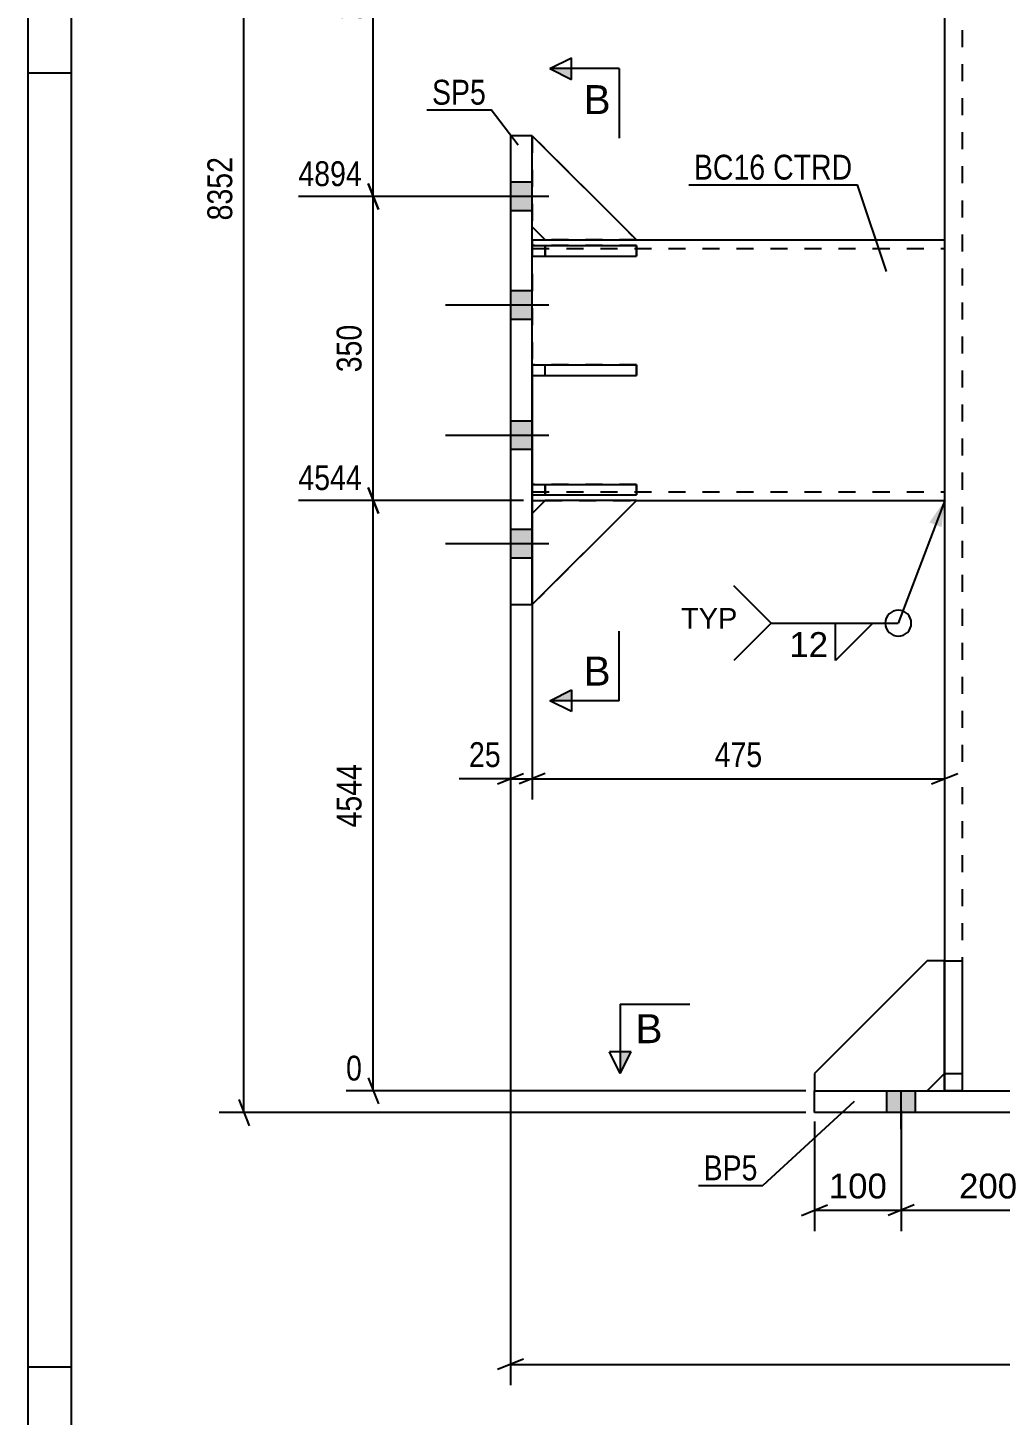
# Model space of a CAD drawing. Header units: millimetres. Extents: x -131 to 463, y -181 to 239.
# Drawn here: x -130.6 to -18.6, y -37.3 to 122.4 of the extents above; entities that cross this region are included whole.
import ezdxf

# ---------------------------------------------------------------- set-up
doc = ezdxf.new("R2010")
doc.units = ezdxf.units.MM
doc.linetypes.add('DXK_LINE_DOT2', pattern=[3.9198, 1.9599, -1.9599])
doc.styles.add('Arial', font='ARIAL.TTF', dxfattribs={"height": 0.2})
doc.styles.add('Arial Narrow', font='ARIALN.TTF', dxfattribs={"height": 0.2})

# ---------------------------------------------------------------- blocks, each defined once
blk = doc.blocks.new('Unknown-284869845-1134')
at = {"color": 5, "linetype": 'Continuous'}
for p, q in [((-130.6, 239.2), (-130.6, -180.8)), ((-125.6, 234.2), (-125.6, -175.8)), ((-125.6, 117.2), (-130.6, 117.2)), ((-125.6, -31.8), (-130.6, -31.8))]:
    blk.add_line(p, q, dxfattribs=at)
blk = doc.blocks.new('Part-284869845-1982 - 1837')
at = {"color": 2, "linetype": 'Continuous'}
for p, q in [((-74.99, 110), (-74.99, 56)), ((-72.49, 110), (-74.99, 110)), ((-72.49, 56), (-72.49, 110)), ((-74.99, 56), (-72.49, 56))]:
    blk.add_line(p, q, dxfattribs=at)
blk = doc.blocks.new('Part-284869845-1935 - 1837')
at = {"color": 2, "linetype": 'Continuous'}
for p, q in [((-72.49, 98), (-25, 98)), ((-72.49, 68), (-71, 68)), ((-60.5, 68), (-25, 68))]:
    blk.add_line(p, q, dxfattribs=at)
at = {"color": 7, "linetype": 'DXK_LINE_DOT2'}
for p, q in [((-72.49, 98), (-72.49, 68)), ((-24.99, 98), (-25, 98)), ((-25, 98), (-24.99, 98)), ((-24.99, 68), (-24.99, 98)), ((-72.49, 97), (-24.99, 97)), ((-72.49, 69), (-24.99, 69)), ((-71, 68), (-60.5, 68)), ((-24.99, 68), (-25, 68)), ((-25, 68), (-24.99, 68))]:
    blk.add_line(p, q, dxfattribs=at)
blk = doc.blocks.new('Part-284869845-2065 - 1837')
at = {"color": 7, "linetype": 'DXK_LINE_DOT2'}
for p, q in [((-60.49, 69.85), (-72.49, 69.85)), ((-72.49, 69.85), (-72.49, 68.65)), ((-70.99, 69.85), (-70.99, 68.65)), ((-60.49, 68.65), (-60.49, 69.85)), ((-72.49, 68.65), (-60.49, 68.65))]:
    blk.add_line(p, q, dxfattribs=at)
blk = doc.blocks.new('Part-284869845-2059 - 1837')
at = {"color": 2, "linetype": 'Continuous'}
for p, q in [((-72.49, 110), (-60.49, 98)), ((-72.49, 99.5), (-70.99, 98)), ((-70.99, 98), (-60.49, 98))]:
    blk.add_line(p, q, dxfattribs=at)
at = {"color": 7, "linetype": 'DXK_LINE_DOT2'}
blk.add_line((-72.49, 110), (-72.49, 99.5), dxfattribs=at)
blk = doc.blocks.new('Part-284869845-2023 - 1837')
at = {"color": 7, "linetype": 'DXK_LINE_DOT2'}
for p, q in [((-25, 0), (-25, 15)), ((-25, 15), (-23, 15)), ((-23, 15), (-23, 0)), ((-25, 2), (-23, 2)), ((-23, 0), (-25, 0))]:
    blk.add_line(p, q, dxfattribs=at)
blk = doc.blocks.new('Part-284869845-2024 - 1837')
at = {"color": 7, "linetype": 'DXK_LINE_DOT2'}
for p, q in [((-27, 15), (-40, 2)), ((-25, 15), (-27, 15)), ((-25, 2), (-25, 15)), ((-40, 2), (-40, 0)), ((-27, 0), (-25, 2)), ((-40, 0), (-27, 0))]:
    blk.add_line(p, q, dxfattribs=at)
blk = doc.blocks.new('Bolt-284869845-2036 - 1837')
at = {"linetype": 'Continuous'}
for points in [[(-28.35, 0), (-31.65, 0), (-31.65, -2.5), (-28.35, -2.5)], [(-28.35, 0), (-31.65, 0), (-31.65, -2.5), (-28.35, -2.5)], [(-28.35, 0), (-31.65, 0), (-31.65, -2.5), (-28.35, -2.5)], [(-28.35, 0), (-31.65, 0), (-31.65, -2.5), (-28.35, -2.5)], [(-8.35, 0), (-11.65, 0), (-11.65, -2.5), (-8.35, -2.5)], [(-8.35, 0), (-11.65, 0), (-11.65, -2.5), (-8.35, -2.5)], [(11.65, 0), (8.35, 0), (8.35, -2.5), (11.65, -2.5)], [(11.65, 0), (8.35, 0), (8.35, -2.5), (11.65, -2.5)], [(31.65, 0), (28.35, 0), (28.35, -2.5), (31.65, -2.5)], [(31.65, 0), (28.35, 0), (28.35, -2.5), (31.65, -2.5)], [(31.65, 0), (28.35, 0), (28.35, -2.5), (31.65, -2.5)], [(31.65, 0), (28.35, 0), (28.35, -2.5), (31.65, -2.5)]]:
    blk.add_hatch(color=1, dxfattribs=at).paths.add_polyline_path(points)
at = {"color": 1, "linetype": 'Continuous'}
for p, q in [((-31.65, -2.5), (-31.65, 0)), ((-31.65, -2.5), (-31.65, 0)), ((-31.65, -2.5), (-31.65, 0)), ((-31.65, -2.5), (-31.65, 0)), ((-30, -4.4), (-30, 0)), ((-30, -4.4), (-30, 0)), ((-30, -4.4), (-30, 0)), ((-30, -4.4), (-30, 0)), ((-28.35, -2.5), (-28.35, 0)), ((-28.35, -2.5), (-28.35, 0)), ((-28.35, -2.5), (-28.35, 0)), ((-28.35, -2.5), (-28.35, 0)), ((-11.65, -2.5), (-11.65, 0)), ((-11.65, -2.5), (-11.65, 0)), ((-10, -4.4), (-10, 0)), ((-10, -4.4), (-10, 0)), ((-8.35, -2.5), (-8.35, 0)), ((-8.35, -2.5), (-8.35, 0)), ((8.35, -2.5), (8.35, 0)), ((8.35, -2.5), (8.35, 0)), ((10, -4.4), (10, 0)), ((10, -4.4), (10, 0)), ((11.65, -2.5), (11.65, 0)), ((11.65, -2.5), (11.65, 0)), ((28.35, -2.5), (28.35, 0)), ((28.35, -2.5), (28.35, 0)), ((28.35, -2.5), (28.35, 0)), ((28.35, -2.5), (28.35, 0)), ((30, -4.4), (30, 0)), ((30, -4.4), (30, 0)), ((30, -4.4), (30, 0)), ((30, -4.4), (30, 0)), ((31.65, -2.5), (31.65, 0)), ((31.65, -2.5), (31.65, 0)), ((31.65, -2.5), (31.65, 0)), ((31.65, -2.5), (31.65, 0))]:
    blk.add_line(p, q, dxfattribs=at)
blk = doc.blocks.new('Part-284869845-2039 - 1837')
at = {"color": 2, "linetype": 'Continuous'}
for p, q in [((-25, 15), (-25, 0)), ((-25, 15), (-23, 15)), ((-23, 15), (-23, 0)), ((-25, 2), (-23, 2)), ((-25, 0), (-23, 0))]:
    blk.add_line(p, q, dxfattribs=at)
blk = doc.blocks.new('Part-284869845-2041 - 1837')
at = {"color": 2, "linetype": 'Continuous'}
for p, q in [((-27, 15), (-40, 2)), ((-25, 15), (-27, 15)), ((-40, 2), (-40, 0)), ((-27, 0), (-25, 2))]:
    blk.add_line(p, q, dxfattribs=at)
at = {"color": 7, "linetype": 'DXK_LINE_DOT2'}
for p, q in [((-25, 15), (-25, 2)), ((-40, 0), (-27, 0))]:
    blk.add_line(p, q, dxfattribs=at)
blk = doc.blocks.new('Part-284869845-2046 - 1837')
at = {"color": 2, "linetype": 'Continuous'}
for p, q in [((-40, -2.5), (-40, 0)), ((-40, 0), (40, 0)), ((40, 0), (40, -2.5)), ((40, -2.5), (-40, -2.5))]:
    blk.add_line(p, q, dxfattribs=at)
blk = doc.blocks.new('Part-284869845-2051 - 1837')
at = {"color": 2, "linetype": 'Continuous'}
for p, q in [((-25, 130), (-25, 36)), ((-25, 35), (-25, 15))]:
    blk.add_line(p, q, dxfattribs=at)
at = {"color": 7, "linetype": 'DXK_LINE_DOT2'}
for p, q in [((-23, 130), (-23, 36)), ((-23, 35), (-23, 0)), ((-25, 15), (-25, 0)), ((-25, 0), (25, 0))]:
    blk.add_line(p, q, dxfattribs=at)
blk = doc.blocks.new('Bolt-284869845-2054 - 1837')
at = {"linetype": 'Continuous'}
for points in [[(-74.99, 104.65), (-74.99, 101.35), (-72.49, 101.35), (-72.49, 104.65)], [(-74.99, 104.65), (-74.99, 101.35), (-72.49, 101.35), (-72.49, 104.65)], [(-74.99, 104.65), (-74.99, 101.35), (-72.49, 101.35), (-72.49, 104.65)], [(-74.99, 92.15), (-74.99, 88.85), (-72.49, 88.85), (-72.49, 92.15)], [(-74.99, 92.15), (-74.99, 88.85), (-72.49, 88.85), (-72.49, 92.15)], [(-74.99, 77.15), (-74.99, 73.85), (-72.49, 73.85), (-72.49, 77.15)], [(-74.99, 77.15), (-74.99, 73.85), (-72.49, 73.85), (-72.49, 77.15)], [(-74.99, 64.65), (-74.99, 61.35), (-72.49, 61.35), (-72.49, 64.65)], [(-74.99, 64.65), (-74.99, 61.35), (-72.49, 61.35), (-72.49, 64.65)], [(-74.99, 64.65), (-74.99, 61.35), (-72.49, 61.35), (-72.49, 64.65)]]:
    blk.add_hatch(color=1, dxfattribs=at).paths.add_polyline_path(points)
at = {"color": 1, "linetype": 'Continuous'}
for p, q in [((-72.49, 104.65), (-74.99, 104.65)), ((-72.49, 104.65), (-74.99, 104.65)), ((-72.49, 104.65), (-74.99, 104.65)), ((-70.59, 103), (-82.49, 103)), ((-70.59, 103), (-82.49, 103)), ((-70.59, 103), (-82.49, 103)), ((-72.49, 101.35), (-74.99, 101.35)), ((-72.49, 101.35), (-74.99, 101.35)), ((-72.49, 101.35), (-74.99, 101.35)), ((-72.49, 92.15), (-74.99, 92.15)), ((-72.49, 92.15), (-74.99, 92.15)), ((-70.59, 90.5), (-82.49, 90.5)), ((-70.59, 90.5), (-82.49, 90.5)), ((-72.49, 88.85), (-74.99, 88.85)), ((-72.49, 88.85), (-74.99, 88.85)), ((-72.49, 77.15), (-74.99, 77.15)), ((-72.49, 77.15), (-74.99, 77.15)), ((-70.59, 75.5), (-82.49, 75.5)), ((-70.59, 75.5), (-82.49, 75.5)), ((-72.49, 73.85), (-74.99, 73.85)), ((-72.49, 73.85), (-74.99, 73.85)), ((-72.49, 64.65), (-74.99, 64.65)), ((-72.49, 64.65), (-74.99, 64.65)), ((-72.49, 64.65), (-74.99, 64.65)), ((-70.59, 63), (-82.49, 63)), ((-70.59, 63), (-82.49, 63)), ((-70.59, 63), (-82.49, 63)), ((-72.49, 61.35), (-74.99, 61.35)), ((-72.49, 61.35), (-74.99, 61.35)), ((-72.49, 61.35), (-74.99, 61.35))]:
    blk.add_line(p, q, dxfattribs=at)
blk = doc.blocks.new('Part-284869845-2056 - 1837')
at = {"color": 7, "linetype": 'DXK_LINE_DOT2'}
for p, q in [((-70.99, 68), (-72.49, 66.5)), ((-72.49, 56), (-60.49, 68)), ((-60.49, 68), (-70.99, 68)), ((-72.49, 66.5), (-72.49, 56))]:
    blk.add_line(p, q, dxfattribs=at)
blk = doc.blocks.new('Part-284869845-2057 - 1837')
at = {"color": 2, "linetype": 'Continuous'}
for p, q in [((-70.99, 68), (-72.49, 66.5)), ((-72.49, 56), (-60.49, 68)), ((-60.49, 68), (-70.99, 68))]:
    blk.add_line(p, q, dxfattribs=at)
at = {"color": 7, "linetype": 'DXK_LINE_DOT2'}
blk.add_line((-72.49, 66.5), (-72.49, 56), dxfattribs=at)
blk = doc.blocks.new('Part-284869845-2058 - 1837')
at = {"color": 7, "linetype": 'DXK_LINE_DOT2'}
for p, q in [((-72.49, 99.5), (-72.49, 110)), ((-72.49, 110), (-60.49, 98)), ((-70.99, 98), (-72.49, 99.5)), ((-60.49, 98), (-70.99, 98))]:
    blk.add_line(p, q, dxfattribs=at)
blk = doc.blocks.new('Part-284869845-2060 - 1837')
at = {"color": 2, "linetype": 'Continuous'}
for p, q in [((-72.49, 83.6), (-60.49, 83.6)), ((-72.49, 83.6), (-72.49, 82.4)), ((-60.49, 83.6), (-60.49, 82.4)), ((-72.49, 82.4), (-60.49, 82.4))]:
    blk.add_line(p, q, dxfattribs=at)
at = {"color": 7, "linetype": 'DXK_LINE_DOT2'}
blk.add_line((-70.99, 82.4), (-70.99, 83.6), dxfattribs=at)
blk = doc.blocks.new('Part-284869845-2061 - 1837')
at = {"color": 2, "linetype": 'Continuous'}
for p, q in [((-72.49, 97.35), (-60.49, 97.35)), ((-72.49, 97.35), (-72.49, 96.15)), ((-72.49, 96.15), (-60.49, 96.15)), ((-60.49, 97.35), (-60.49, 96.15))]:
    blk.add_line(p, q, dxfattribs=at)
at = {"color": 7, "linetype": 'DXK_LINE_DOT2'}
blk.add_line((-70.99, 96.15), (-70.99, 97.35), dxfattribs=at)
blk = doc.blocks.new('Part-284869845-2062 - 1837')
at = {"color": 2, "linetype": 'Continuous'}
for p, q in [((-72.49, 69.85), (-60.49, 69.85)), ((-72.49, 69.85), (-72.49, 68.65)), ((-60.49, 69.85), (-60.49, 68.65)), ((-72.49, 68.65), (-60.49, 68.65))]:
    blk.add_line(p, q, dxfattribs=at)
at = {"color": 7, "linetype": 'DXK_LINE_DOT2'}
blk.add_line((-70.99, 68.65), (-70.99, 69.85), dxfattribs=at)
blk = doc.blocks.new('Part-284869845-2063 - 1837')
at = {"color": 7, "linetype": 'DXK_LINE_DOT2'}
for p, q in [((-60.49, 83.6), (-72.49, 83.6)), ((-72.49, 83.6), (-72.49, 82.4)), ((-70.99, 82.4), (-70.99, 83.6)), ((-60.49, 82.4), (-60.49, 83.6)), ((-72.49, 82.4), (-60.49, 82.4))]:
    blk.add_line(p, q, dxfattribs=at)
blk = doc.blocks.new('Part-284869845-2064 - 1837')
at = {"color": 7, "linetype": 'DXK_LINE_DOT2'}
for p, q in [((-60.49, 97.35), (-72.49, 97.35)), ((-72.49, 97.35), (-72.49, 96.15)), ((-72.49, 96.15), (-60.49, 96.15)), ((-70.99, 97.35), (-70.99, 96.15)), ((-60.49, 96.15), (-60.49, 97.35))]:
    blk.add_line(p, q, dxfattribs=at)
blk = doc.blocks.new('StraightDimension-284869845-2309 - 1837')
at = {"color": 7, "linetype": 'Continuous'}
for p, q in [((-30, -2.25), (-30, -16.13)), ((-10, -4.46), (-10, -16.13)), ((-28.5, -13.13), (-31.5, -14.33)), ((-30, -13.73), (-10, -13.73)), ((-11.5, -14.33), (-8.5, -13.13))]:
    blk.add_line(p, q, dxfattribs=at)
at = {"color": 0}
blk.add_wipeout([(-16.06, -12.98), (-16.06, -8.78), (-23.94, -8.78), (-23.94, -12.98)], dxfattribs=at)
at = {"color": 3, "style": 'Arial'}
blk.add_text('200', height=2.865, dxfattribs=at).set_placement((-23.34, -12.38))
blk = doc.blocks.new('StraightDimension-284869845-2172 - 1837')
at = {"color": 7, "linetype": 'Continuous'}
for p, q in [((-74.99, 82), (-74.99, 33.55)), ((-72.49, 82), (-72.49, 33.55)), ((-76.49, 35.35), (-73.49, 36.55)), ((-74.99, 35.95), (-72.49, 35.95)), ((-70.99, 36.55), (-73.99, 35.35))]:
    blk.add_line(p, q, dxfattribs=at)
at = {"color": 0}
blk.add_wipeout([(-75.52, 36.7), (-75.52, 40.9), (-80.38, 40.9), (-80.38, 36.7)], dxfattribs=at)
at = {"color": 7, "linetype": 'Continuous'}
blk.add_line((-74.99, 35.95), (-80.9, 35.95), dxfattribs=at)
blk.add_line((-74.99, 35.95), (-80.9, 35.95), dxfattribs=at)
at = {"color": 3, "style": 'Arial Narrow'}
blk.add_text('25', height=2.863, dxfattribs=at).set_placement((-79.78, 37.3))
blk = doc.blocks.new('StraightDimension-284869845-2183 - 1837')
at = {"color": 7, "linetype": 'Continuous'}
for p, q in [((-72.49, 82), (-72.49, 33.55)), ((-25, 67), (-25, 33.55)), ((-70.99, 36.55), (-73.99, 35.35)), ((-72.49, 35.95), (-25, 35.95)), ((-26.5, 35.35), (-23.5, 36.55))]:
    blk.add_line(p, q, dxfattribs=at)
at = {"color": 0}
blk.add_wipeout([(-45.41, 36.7), (-45.41, 40.9), (-52.09, 40.9), (-52.09, 36.7)], dxfattribs=at)
at = {"color": 3, "style": 'Arial Narrow'}
blk.add_text('475', height=2.863, dxfattribs=at).set_placement((-51.49, 37.3))
blk = doc.blocks.new('StraightDimension-284869845-2364 - 1837')
at = {"color": 7, "linetype": 'Continuous'}
for p, q in [((-90.21, 66.5), (-91.41, 69.5)), ((-73.49, 68), (-99.43, 68)), ((-90.81, 0), (-90.81, 68)), ((-91.41, 1.5), (-90.21, -1.5)), ((-41, 0), (-93.94, 0))]:
    blk.add_line(p, q, dxfattribs=at)
at = {"color": 0, "linetype": 'Continuous'}
for points in [[(-91.51, 68.6), (-91.51, 72.8), (-100.03, 72.8), (-100.03, 68.6)], [(-91.51, 0.6), (-91.51, 4.8), (-94.54, 4.8), (-94.54, 0.6)]]:
    blk.add_wipeout(points, dxfattribs=at)
at = {"color": 0}
blk.add_wipeout([(-91.56, 38.26), (-95.76, 38.26), (-95.76, 29.74), (-91.56, 29.74)], dxfattribs=at)
at = {"color": 3, "linetype": 'Continuous', "style": 'Arial Narrow'}
for s, height, p in [('4544', 2.863, (-99.43, 69.2)), ('0', 2.86, (-93.94, 1.2))]:
    blk.add_text(s, height=height, dxfattribs=at).set_placement(p)
at = {"color": 3, "style": 'Arial Narrow'}
blk.add_text('4544', height=2.863, rotation=90.0002, dxfattribs=at).set_placement((-92.16, 30.34))
blk = doc.blocks.new('StraightDimension-284869845-2263 - 1837')
at = {"color": 7, "linetype": 'Continuous'}
for p, q in [((-74.99, 55), (-74.99, -33.89)), ((75, 55), (75, -33.89)), ((-73.49, -30.89), (-76.49, -32.09)), ((-74.99, -31.49), (75, -31.49)), ((73.5, -32.09), (76.5, -30.89))]:
    blk.add_line(p, q, dxfattribs=at)
at = {"color": 0}
blk.add_wipeout([(5.05, -30.74), (5.05, -26.54), (-5.04, -26.54), (-5.04, -30.74)], dxfattribs=at)
at = {"color": 3, "style": 'Arial'}
blk.add_text('1500', height=2.865, dxfattribs=at).set_placement((-4.44, -30.14))
blk = doc.blocks.new('StraightDimension-284869845-2319 - 1837')
at = {"color": 7, "linetype": 'Continuous'}
for p, q in [((-30, -2.25), (-30, -16.13)), ((-40, -3.5), (-40, -16.13)), ((-41.5, -14.33), (-38.5, -13.13)), ((-40, -13.73), (-30, -13.73)), ((-28.5, -13.13), (-31.5, -14.33))]:
    blk.add_line(p, q, dxfattribs=at)
at = {"color": 0}
blk.add_wipeout([(-31.06, -12.98), (-31.06, -8.78), (-38.94, -8.78), (-38.94, -12.98)], dxfattribs=at)
at = {"color": 3, "style": 'Arial'}
blk.add_text('100', height=2.865, dxfattribs=at).set_placement((-38.34, -12.38))
blk = doc.blocks.new('StraightDimension-284869845-2348 - 1837')
at = {"color": 7, "linetype": 'Continuous'}
for p, q in [((-90.21, 149.5), (-91.41, 152.5)), ((-75.99, 151), (-99.43, 151)), ((-90.81, 103), (-90.81, 151)), ((-91.41, 104.5), (-90.21, 101.5)), ((-80.99, 103), (-99.43, 103))]:
    blk.add_line(p, q, dxfattribs=at)
at = {"color": 0, "linetype": 'Continuous'}
blk.add_wipeout([(-91.51, 151.6), (-91.51, 155.8), (-100.03, 155.8), (-100.03, 151.6)], dxfattribs=at)
at = {"color": 0}
blk.add_wipeout([(-91.56, 131.26), (-95.76, 131.26), (-95.76, 122.74), (-91.56, 122.74)], dxfattribs=at)
at = {"color": 3, "linetype": 'Continuous', "style": 'Arial Narrow'}
blk.add_text('7734', height=2.863, dxfattribs=at).set_placement((-99.43, 152.2))
at = {"color": 3, "style": 'Arial Narrow'}
blk.add_text('2840', height=2.863, rotation=90.0002, dxfattribs=at).set_placement((-92.16, 123.34))
blk = doc.blocks.new('StraightDimension-284869845-2357 - 1837')
at = {"color": 7, "linetype": 'Continuous'}
for p, q in [((-90.21, 101.5), (-91.41, 104.5)), ((-80.99, 103), (-99.43, 103)), ((-90.81, 68), (-90.81, 103)), ((-91.41, 69.5), (-90.21, 66.5)), ((-73.49, 68), (-99.43, 68))]:
    blk.add_line(p, q, dxfattribs=at)
at = {"color": 0, "linetype": 'Continuous'}
blk.add_wipeout([(-91.51, 103.6), (-91.51, 107.8), (-100.03, 107.8), (-100.03, 103.6)], dxfattribs=at)
at = {"color": 0}
blk.add_wipeout([(-91.56, 88.84), (-95.76, 88.84), (-95.76, 82.16), (-91.56, 82.16)], dxfattribs=at)
at = {"color": 3, "linetype": 'Continuous', "style": 'Arial Narrow'}
blk.add_text('4894', height=2.863, dxfattribs=at).set_placement((-99.43, 104.2))
at = {"color": 3, "style": 'Arial Narrow'}
blk.add_text('350', height=2.863, rotation=90.0002, dxfattribs=at).set_placement((-92.16, 82.76))
blk = doc.blocks.new('StraightDimension-284869845-2414 - 1837')
at = {"color": 7, "linetype": 'Continuous'}
for p, q in [((-105.7, -2.5), (-105.7, 210.32)), ((-106.3, -1), (-105.1, -4)), ((-41, -2.5), (-108.55, -2.5))]:
    blk.add_line(p, q, dxfattribs=at)
at = {"color": 0}
blk.add_wipeout([(-106.45, 108.17), (-110.65, 108.17), (-110.65, 99.65), (-106.45, 99.65)], dxfattribs=at)
at = {"color": 3, "style": 'Arial Narrow'}
blk.add_text('8352', height=2.863, rotation=90.0002, dxfattribs=at).set_placement((-107.05, 100.25))
blk = doc.blocks.new('Mark-284869845-1978 - 1837')
at = {"color": 0}
blk.add_wipeout([(-77.83, 113.58), (-77.83, 116.58), (-84.04, 116.58), (-84.04, 113.58)], dxfattribs=at)
blk.add_wipeout([(-77.83, 113.58), (-77.83, 116.58), (-84.04, 116.58), (-84.04, 113.58)], dxfattribs=at)
at = {"color": 30, "linetype": 'Continuous'}
for p in [(-84.64, 112.98), (-74.1, 108.9)]:
    blk.add_line(p, (-77.23, 112.98), dxfattribs=at)
at = {"color": 3, "style": 'Arial Narrow'}
blk.add_text('SP5', height=2.863, dxfattribs=at).set_placement((-84.04, 113.58))
blk = doc.blocks.new('Mark-284869845-1931 - 1837')
at = {"color": 0}
for points in [[(-45.66, 104.95), (-45.66, 107.95), (-53.88, 107.95), (-53.88, 104.95)], [(-35.63, 104.95), (-35.63, 107.95), (-44.76, 107.95), (-44.76, 104.95)]]:
    blk.add_wipeout(points, dxfattribs=at)
for points in [[(-45.66, 104.95), (-45.66, 107.95), (-53.88, 107.95), (-53.88, 104.95)], [(-35.63, 104.95), (-35.63, 107.95), (-44.76, 107.95), (-44.76, 104.95)]]:
    blk.add_wipeout(points, dxfattribs=at)
at = {"color": 30, "linetype": 'Continuous'}
for p in [(-54.48, 104.35), (-31.68, 94.38)]:
    blk.add_line(p, (-35.03, 104.35), dxfattribs=at)
at = {"color": 3, "style": 'Arial Narrow'}
for s, p in [('BC16', (-53.88, 104.95)), ('CTRD', (-44.76, 104.95))]:
    blk.add_text(s, height=2.863, dxfattribs=at).set_placement(p)
blk = doc.blocks.new('Mark-284869845-2042 - 1837')
at = {"color": 0}
blk.add_wipeout([(-46.55, -10.29), (-46.55, -7.29), (-52.76, -7.29), (-52.76, -10.29)], dxfattribs=at)
blk.add_wipeout([(-46.55, -10.29), (-46.55, -7.29), (-52.76, -7.29), (-52.76, -10.29)], dxfattribs=at)
at = {"color": 30, "linetype": 'Continuous'}
for p in [(-35.41, -1.21), (-53.36, -10.89)]:
    blk.add_line(p, (-45.95, -10.89), dxfattribs=at)
at = {"color": 3, "style": 'Arial Narrow'}
blk.add_text('BP5', height=2.863, dxfattribs=at).set_placement((-52.76, -10.29))
blk = doc.blocks.new('SectionMark-284869845-2445 - 1837')
at = {"linetype": 'Continuous'}
for points in [[(-62.36, 4.5), (-61.11, 4.5), (-62.36, 2)], [(44.81, 4.5), (46.06, 4.5), (46.06, 2)]]:
    blk.add_hatch(color=6, dxfattribs=at).paths.add_polyline_path(points)
at = {"color": 6, "linetype": 'Continuous'}
for p, q in [((-62.36, 10), (-54.36, 10)), ((-62.36, 10), (-62.36, 2)), ((46.06, 10), (38.06, 10)), ((46.06, 10), (46.06, 2)), ((-62.36, 2), (-63.61, 4.5)), ((-61.11, 4.5), (-63.61, 4.5)), ((-62.36, 2), (-61.11, 4.5)), ((44.81, 4.5), (47.31, 4.5)), ((46.06, 2), (44.81, 4.5)), ((47.31, 4.5), (46.06, 2))]:
    blk.add_line(p, q, dxfattribs=at)
at = {"color": 0, "linetype": 'Continuous'}
for points in [[(-57.5, 5.5), (-57.5, 9), (-60.61, 9), (-60.61, 5.5)], [(44.31, 5.5), (44.31, 9), (41.2, 9), (41.2, 5.5)]]:
    blk.add_wipeout(points, dxfattribs=at)
at = {"color": 3, "linetype": 'Continuous', "style": 'Arial'}
for p in [(-60.61, 5.5), (41.2, 5.5)]:
    blk.add_text('B', height=3.34, dxfattribs=at).set_placement(p)
blk = doc.blocks.new('SectionMark-284869845-2443 - 1837')
at = {"linetype": 'Continuous'}
for points in [[(-67.97, 117.74), (-67.97, 116.49), (-70.47, 117.74)], [(-67.97, 46.18), (-67.97, 44.93), (-70.47, 44.93)]]:
    blk.add_hatch(color=6, dxfattribs=at).paths.add_polyline_path(points)
at = {"color": 6, "linetype": 'Continuous'}
for p, q in [((-70.47, 117.74), (-67.97, 118.99)), ((-67.97, 116.49), (-67.97, 118.99)), ((-62.47, 117.74), (-70.47, 117.74)), ((-70.47, 117.74), (-67.97, 116.49)), ((-62.47, 117.74), (-62.47, 109.74)), ((-62.47, 44.93), (-62.47, 52.93)), ((-70.47, 44.93), (-67.97, 46.18)), ((-62.47, 44.93), (-70.47, 44.93)), ((-67.97, 43.68), (-70.47, 44.93)), ((-67.97, 46.18), (-67.97, 43.68))]:
    blk.add_line(p, q, dxfattribs=at)
at = {"color": 0, "linetype": 'Continuous'}
for points in [[(-63.47, 112.49), (-63.47, 115.99), (-66.58, 115.99), (-66.58, 112.49)], [(-63.47, 46.68), (-63.47, 50.18), (-66.58, 50.18), (-66.58, 46.68)]]:
    blk.add_wipeout(points, dxfattribs=at)
at = {"color": 3, "linetype": 'Continuous', "style": 'Arial'}
for p in [(-66.58, 112.49), (-66.58, 46.68)]:
    blk.add_text('B', height=3.34, dxfattribs=at).set_placement(p)
blk = doc.blocks.new('WeldMark-284869845-2453 - 1837')
at = {"linetype": 'Continuous'}
blk.add_hatch(color=30, dxfattribs=at).paths.add_polyline_path([(-26.76, 65.46), (-24.99, 68), (-25.35, 64.93)])
at = {"color": 30, "linetype": 'Continuous'}
blk.add_line((-24.99, 68), (-30.34, 53.87), dxfattribs=at)
at = {"color": 3, "linetype": 'Continuous'}
for q in [(-49.27, 58.15), (-49.27, 49.58)]:
    blk.add_line((-44.98, 53.87), q, dxfattribs=at)
for start, end in [(90, 270), (270, 90)]:
    blk.add_arc((-30.34, 53.87), 1.5, start, end, dxfattribs=at)
at = {"color": 0}
blk.add_wipeout([(-38.24, 49.77), (-38.24, 53.17), (-43.08, 53.17), (-43.08, 49.77)], dxfattribs=at)
at = {"color": 30, "linetype": 'Continuous'}
blk.add_line((-44.98, 53.87), (-30.34, 53.87), dxfattribs=at)
at = {"color": 3, "linetype": 'Continuous'}
for p, q in [((-37.58, 53.87), (-33.29, 53.87)), ((-33.29, 53.87), (-37.58, 49.58)), ((-37.58, 49.58), (-37.58, 53.87))]:
    blk.add_line(p, q, dxfattribs=at)
at = {"color": 3, "style": 'Arial'}
blk.add_text('12', height=2.865, dxfattribs=at).set_placement((-42.88, 49.97))
at = {"color": 0, "linetype": 'Continuous'}
blk.add_wipeout([(-48.88, 53.22), (-48.88, 55.72), (-55.36, 55.72), (-55.36, 53.22)], dxfattribs=at)
blk.add_wipeout([(-48.88, 53.22), (-48.88, 55.72), (-55.36, 55.72), (-55.36, 53.22)], dxfattribs=at)
at = {"color": 3, "linetype": 'Continuous', "style": 'Arial'}
blk.add_text('TYP', height=2.388, dxfattribs=at).set_placement((-55.36, 53.22))

msp = doc.modelspace()

# ---------------------------------------------------------------- block references
for name in ['Unknown-284869845-1134', 'Part-284869845-2051 - 1837', 'Part-284869845-1982 - 1837', 'Part-284869845-2059 - 1837', 'Part-284869845-2058 - 1837', 'Bolt-284869845-2054 - 1837', 'Part-284869845-1935 - 1837', 'Part-284869845-2061 - 1837', 'Part-284869845-2064 - 1837', 'Part-284869845-2060 - 1837', 'Part-284869845-2063 - 1837', 'Part-284869845-2065 - 1837', 'Part-284869845-2062 - 1837', 'Part-284869845-2056 - 1837', 'Part-284869845-2057 - 1837', 'Part-284869845-2024 - 1837', 'Part-284869845-2041 - 1837', 'Part-284869845-2023 - 1837', 'Part-284869845-2039 - 1837', 'Part-284869845-2046 - 1837', 'Bolt-284869845-2036 - 1837']:
    msp.add_blockref(name, (0, 0))

# ---------------------------------------------------------------- next in the draw order: block references
for name in ['StraightDimension-284869845-2348 - 1837', 'StraightDimension-284869845-2172 - 1837', 'StraightDimension-284869845-2309 - 1837']:
    msp.add_blockref(name, (0, 0))

# ---------------------------------------------------------------- next in the draw order: block references
msp.add_blockref('StraightDimension-284869845-2183 - 1837', (0, 0))

# ---------------------------------------------------------------- next in the draw order: block references
msp.add_blockref('StraightDimension-284869845-2364 - 1837', (0, 0))

# ---------------------------------------------------------------- next in the draw order: block references
for name in ['StraightDimension-284869845-2357 - 1837', 'StraightDimension-284869845-2263 - 1837']:
    msp.add_blockref(name, (0, 0))

# ---------------------------------------------------------------- next in the draw order: block references
msp.add_blockref('StraightDimension-284869845-2319 - 1837', (0, 0))

# ---------------------------------------------------------------- next in the draw order: block references
msp.add_blockref('StraightDimension-284869845-2414 - 1837', (0, 0))

# ---------------------------------------------------------------- next in the draw order: block references
for name in ['SectionMark-284869845-2443 - 1837', 'Mark-284869845-1978 - 1837', 'Mark-284869845-1931 - 1837', 'WeldMark-284869845-2453 - 1837', 'SectionMark-284869845-2445 - 1837', 'Mark-284869845-2042 - 1837']:
    msp.add_blockref(name, (0, 0))

doc.saveas('drawing.dxf')
